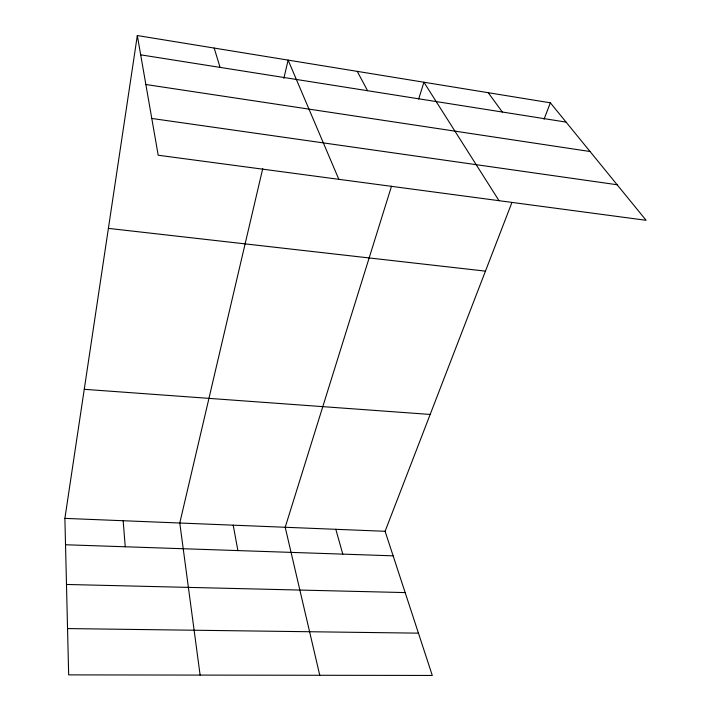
<?xml version="1.0" encoding="UTF-8"?>
<svg xmlns="http://www.w3.org/2000/svg" width="711" height="711" viewBox="0 0 711 711"><rect width="100%" height="100%" fill="white"/><g stroke="black" fill="none" stroke-linecap="round" stroke-linejoin="round"><path stroke-width="1.07" d="M511.964 202.395L385.095 531.295L432.288 675.45L68.665 674.881L64.888 518.381L137.321 35.55L550.367 102.819L646.112 220.303L158.198 155.229L137.321 35.55M262.723 168.649L179.776 523.012L200.12 675.086M283.849 78.379L288.124 60.106L338.836 179.314M391.521 186.166L285.2 527.269L319.763 675.272M418.681 99.016L423.916 82.227L499.015 200.68M544.031 119.244L550.367 102.819M67.545 628.577L418.441 633.154M66.478 584.46L405.163 592.583M65.528 544.759L393.13 555.833M64.888 518.381L385.095 531.295M84.245 389.308L430.173 414.442M108.392 228.373L485.453 271.131M151.781 118.453L617.139 184.753M145.862 84.511L590.05 151.514M140.68 54.836L566.089 122.105M488.253 92.706L502.304 112.018M357.251 71.367L367.569 90.715M214.18 48.072L220.081 67.385M335.805 529.304L342.791 554.136M233.199 525.171L237.892 550.59M123.163 520.736L125.243 546.786"/></g></svg>
